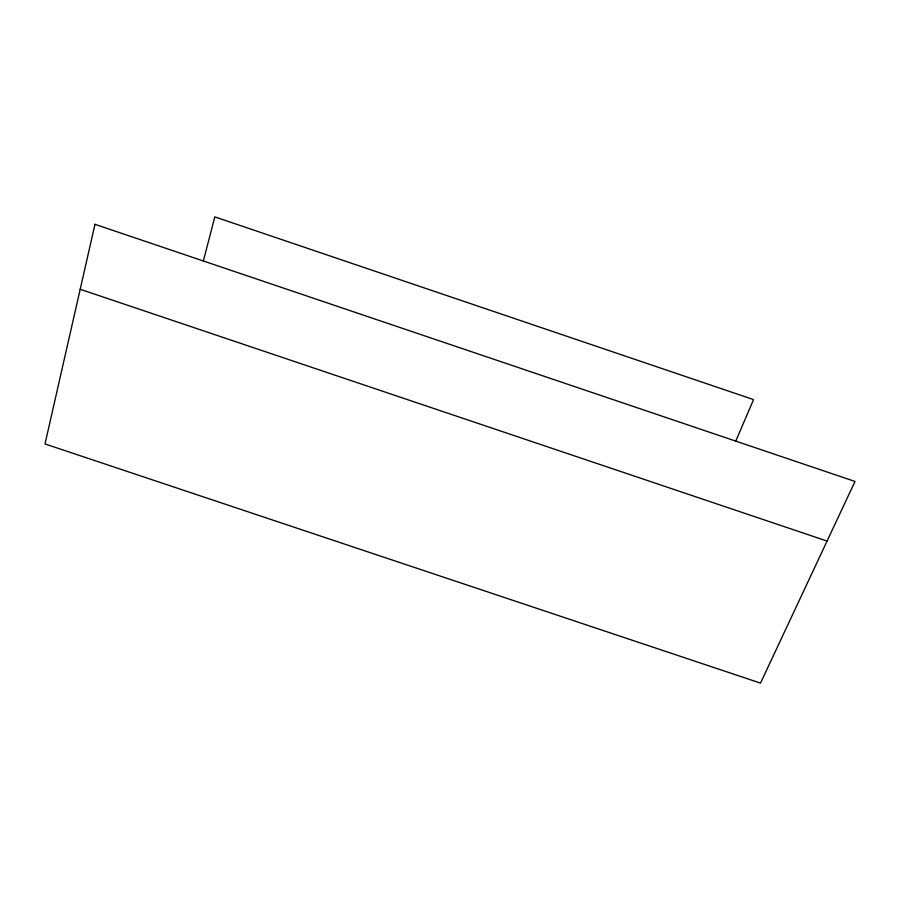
<?xml version="1.0" encoding="UTF-8"?>
<svg xmlns="http://www.w3.org/2000/svg" width="900" height="900" viewBox="0 0 900 900"><rect width="100%" height="100%" fill="white"/><g stroke="black" fill="none" stroke-linecap="round" stroke-linejoin="round"><path stroke-width="1.35" d="M203.355 260.989L214.819 216.889L753.548 399.6L735.761 441.113M80.19 289.271L827.066 541.069M94.972 224.314L45 443.947L760.5 683.111L855 481.455L94.972 224.314"/></g></svg>
